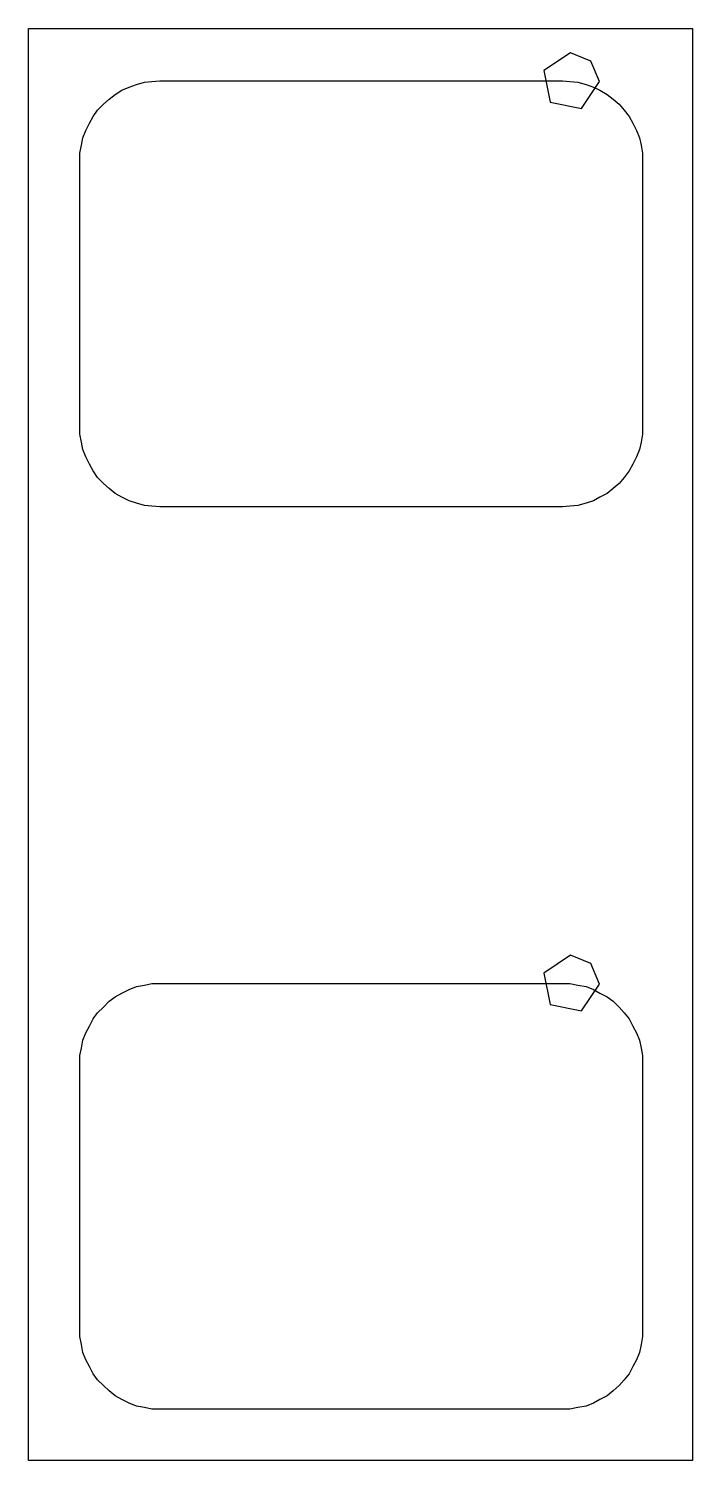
# Model space of a CAD drawing. Extents: x 114 to 258, y 8 to 198.
# Drawn here: x 217.228 to 219.527, y 112.75 to 117.708 of the extents above; entities that cross this region are included whole.
import ezdxf

# ---------------------------------------------------------------- set-up
doc = ezdxf.new("R2010")
doc.units = 0

msp = doc.modelspace()

# ---------------------------------------------------------------- linework, layer by layer
at = {"layer": 'Layer 1', "color": 7}
for points in [[(217.22842, 112.7504), (217.22842, 117.70848)], [(217.22842, 117.70848), (219.52712, 117.70848)], [(219.52712, 117.70848), (219.52712, 112.7504)], [(219.105226, 117.624838), (219.012838, 117.563106), (219.034515, 117.454127), (219.143494, 117.43245), (219.205226, 117.524838), (219.175937, 117.595549), (219.105226, 117.624838), (219.105226, 117.624838)], [(217.5764, 117.50528), (217.6018, 117.51544)], [(217.6018, 117.51544), (217.62974, 117.52306)], [(217.62974, 117.52306), (217.65514, 117.5256)], [(217.65514, 117.5256), (217.68308, 117.52814)], [(217.68308, 117.52814), (219.07754, 117.52814)], [(219.07754, 117.52814), (219.10294, 117.5256)], [(219.10294, 117.5256), (219.13088, 117.52306)], [(219.13088, 117.52306), (219.15882, 117.51544)], [(219.15882, 117.51544), (219.18422, 117.50528)], [(217.4875, 117.44686), (217.50782, 117.46464)], [(217.50782, 117.46464), (217.52814, 117.47988)], [(217.52814, 117.47988), (217.551, 117.49512)], [(217.551, 117.49512), (217.5764, 117.50528)], [(219.18422, 117.50528), (219.20708, 117.49512)], [(219.20708, 117.49512), (219.23248, 117.47988)], [(219.23248, 117.47988), (219.2528, 117.46464)], [(219.2528, 117.46464), (219.27312, 117.44686)], [(217.45194, 117.40368), (217.46718, 117.42654)], [(217.46718, 117.42654), (217.4875, 117.44686)], [(219.27312, 117.44686), (219.2909, 117.42654)], [(219.2909, 117.42654), (219.30868, 117.40368)], [(217.42654, 117.35542), (217.43924, 117.38082)], [(217.43924, 117.38082), (217.45194, 117.40368)], [(219.30868, 117.40368), (219.32138, 117.38082)], [(219.32138, 117.38082), (219.33408, 117.35542)], [(217.4113, 117.30462), (217.41638, 117.33002)], [(217.41638, 117.33002), (217.42654, 117.35542)], [(219.33408, 117.35542), (219.34424, 117.33002)], [(219.34424, 117.33002), (219.34932, 117.30462)], [(217.40622, 117.27668), (217.4113, 117.30462)], [(217.40622, 117.24874), (217.40622, 117.27668)], [(219.34932, 117.30462), (219.3544, 117.27668)], [(219.3544, 117.27668), (219.3544, 117.24874)], [(217.40622, 116.3318), (217.40622, 117.24874)], [(219.3544, 117.24874), (219.3544, 116.3318)], [(217.40622, 116.30386), (217.40622, 116.3318)], [(219.3544, 116.3318), (219.3544, 116.30386)], [(217.4113, 116.27592), (217.40622, 116.30386)], [(217.41638, 116.25052), (217.4113, 116.27592)], [(219.34932, 116.27592), (219.34424, 116.25052)], [(219.3544, 116.30386), (219.34932, 116.27592)], [(217.42654, 116.22512), (217.41638, 116.25052)], [(217.43924, 116.19972), (217.42654, 116.22512)], [(219.33408, 116.22512), (219.32138, 116.19972)], [(219.34424, 116.25052), (219.33408, 116.22512)], [(217.45194, 116.17686), (217.43924, 116.19972)], [(217.46718, 116.154), (217.45194, 116.17686)], [(219.30868, 116.17686), (219.2909, 116.154)], [(219.32138, 116.19972), (219.30868, 116.17686)], [(217.4875, 116.13368), (217.46718, 116.154)], [(217.50782, 116.1159), (217.4875, 116.13368)], [(219.27312, 116.13368), (219.2528, 116.1159)], [(219.2909, 116.154), (219.27312, 116.13368)], [(217.52814, 116.09812), (217.50782, 116.1159)], [(217.551, 116.08542), (217.52814, 116.09812)], [(217.5764, 116.07272), (217.551, 116.08542)], [(217.6018, 116.0651), (217.5764, 116.07272)], [(219.18422, 116.07272), (219.15882, 116.0651)], [(219.20708, 116.08542), (219.18422, 116.07272)], [(219.23248, 116.09812), (219.20708, 116.08542)], [(219.2528, 116.1159), (219.23248, 116.09812)], [(217.62974, 116.05748), (217.6018, 116.0651)], [(217.65514, 116.05494), (217.62974, 116.05748)], [(217.68308, 116.0524), (217.65514, 116.05494)], [(219.07754, 116.0524), (217.68308, 116.0524)], [(219.10294, 116.05494), (219.07754, 116.0524)], [(219.13088, 116.05748), (219.10294, 116.05494)], [(219.15882, 116.0651), (219.13088, 116.05748)], [(219.105226, 114.499876), (219.012838, 114.438144), (219.034515, 114.329165), (219.143494, 114.307488), (219.205226, 114.399876), (219.175937, 114.470587), (219.105226, 114.499876), (219.105226, 114.499876)], [(217.5764, 114.38108), (217.6018, 114.39124)], [(217.6018, 114.39124), (217.62974, 114.39632)], [(217.62974, 114.39632), (217.65514, 114.4014)], [(217.65514, 114.4014), (217.68308, 114.4014)], [(217.68308, 114.4014), (219.07754, 114.4014)], [(219.07754, 114.4014), (219.10294, 114.4014)], [(219.10294, 114.4014), (219.13088, 114.39632)], [(219.13088, 114.39632), (219.15882, 114.39124)], [(219.15882, 114.39124), (219.18422, 114.38108)], [(217.4875, 114.32012), (217.50782, 114.34044)], [(217.50782, 114.34044), (217.52814, 114.35568)], [(217.52814, 114.35568), (217.551, 114.36838)], [(217.551, 114.36838), (217.5764, 114.38108)], [(219.18422, 114.38108), (219.20708, 114.36838)], [(219.20708, 114.36838), (219.23248, 114.35568)], [(219.23248, 114.35568), (219.2528, 114.34044)], [(219.2528, 114.34044), (219.27312, 114.32012)], [(217.45194, 114.27948), (217.46718, 114.2998)], [(217.46718, 114.2998), (217.4875, 114.32012)], [(219.27312, 114.32012), (219.2909, 114.2998)], [(219.2909, 114.2998), (219.30868, 114.27948)], [(217.42654, 114.23122), (217.43924, 114.25408)], [(217.43924, 114.25408), (217.45194, 114.27948)], [(219.30868, 114.27948), (219.32138, 114.25408)], [(219.32138, 114.25408), (219.33408, 114.23122)], [(217.4113, 114.17788), (217.41638, 114.20582)], [(217.41638, 114.20582), (217.42654, 114.23122)], [(219.33408, 114.23122), (219.34424, 114.20582)], [(219.34424, 114.20582), (219.34932, 114.17788)], [(217.40622, 114.15248), (217.4113, 114.17788)], [(217.40622, 114.12454), (217.40622, 114.15248)], [(219.34932, 114.17788), (219.3544, 114.15248)], [(219.3544, 114.15248), (219.3544, 114.12454)], [(217.40622, 113.20506), (217.40622, 114.12454)], [(219.3544, 114.12454), (219.3544, 113.20506)], [(217.40622, 113.17966), (217.40622, 113.20506)], [(219.3544, 113.20506), (219.3544, 113.17966)], [(217.4113, 113.15172), (217.40622, 113.17966)], [(217.41638, 113.12378), (217.4113, 113.15172)], [(219.34932, 113.15172), (219.34424, 113.12378)], [(219.3544, 113.17966), (219.34932, 113.15172)], [(217.42654, 113.09838), (217.41638, 113.12378)], [(217.43924, 113.07552), (217.42654, 113.09838)], [(219.33408, 113.09838), (219.32138, 113.07552)], [(219.34424, 113.12378), (219.33408, 113.09838)], [(217.45194, 113.05012), (217.43924, 113.07552)], [(217.46718, 113.0298), (217.45194, 113.05012)], [(219.30868, 113.05012), (219.2909, 113.0298)], [(219.32138, 113.07552), (219.30868, 113.05012)], [(217.4875, 113.00948), (217.46718, 113.0298)], [(217.50782, 112.9917), (217.4875, 113.00948)], [(219.27312, 113.00948), (219.2528, 112.9917)], [(219.2909, 113.0298), (219.27312, 113.00948)], [(217.52814, 112.97392), (217.50782, 112.9917)], [(217.551, 112.96122), (217.52814, 112.97392)], [(217.5764, 112.94852), (217.551, 112.96122)], [(217.6018, 112.93836), (217.5764, 112.94852)], [(219.18422, 112.94852), (219.15882, 112.93836)], [(219.20708, 112.96122), (219.18422, 112.94852)], [(219.23248, 112.97392), (219.20708, 112.96122)], [(219.2528, 112.9917), (219.23248, 112.97392)], [(217.62974, 112.93328), (217.6018, 112.93836)], [(217.65514, 112.9282), (217.62974, 112.93328)], [(217.68308, 112.9282), (217.65514, 112.9282)], [(219.07754, 112.9282), (217.68308, 112.9282)], [(219.10294, 112.9282), (219.07754, 112.9282)], [(219.13088, 112.93328), (219.10294, 112.9282)], [(219.15882, 112.93836), (219.13088, 112.93328)], [(219.52712, 112.7504), (217.22842, 112.7504)]]:
    msp.add_lwpolyline(points, dxfattribs=at)

doc.saveas('drawing.dxf')
